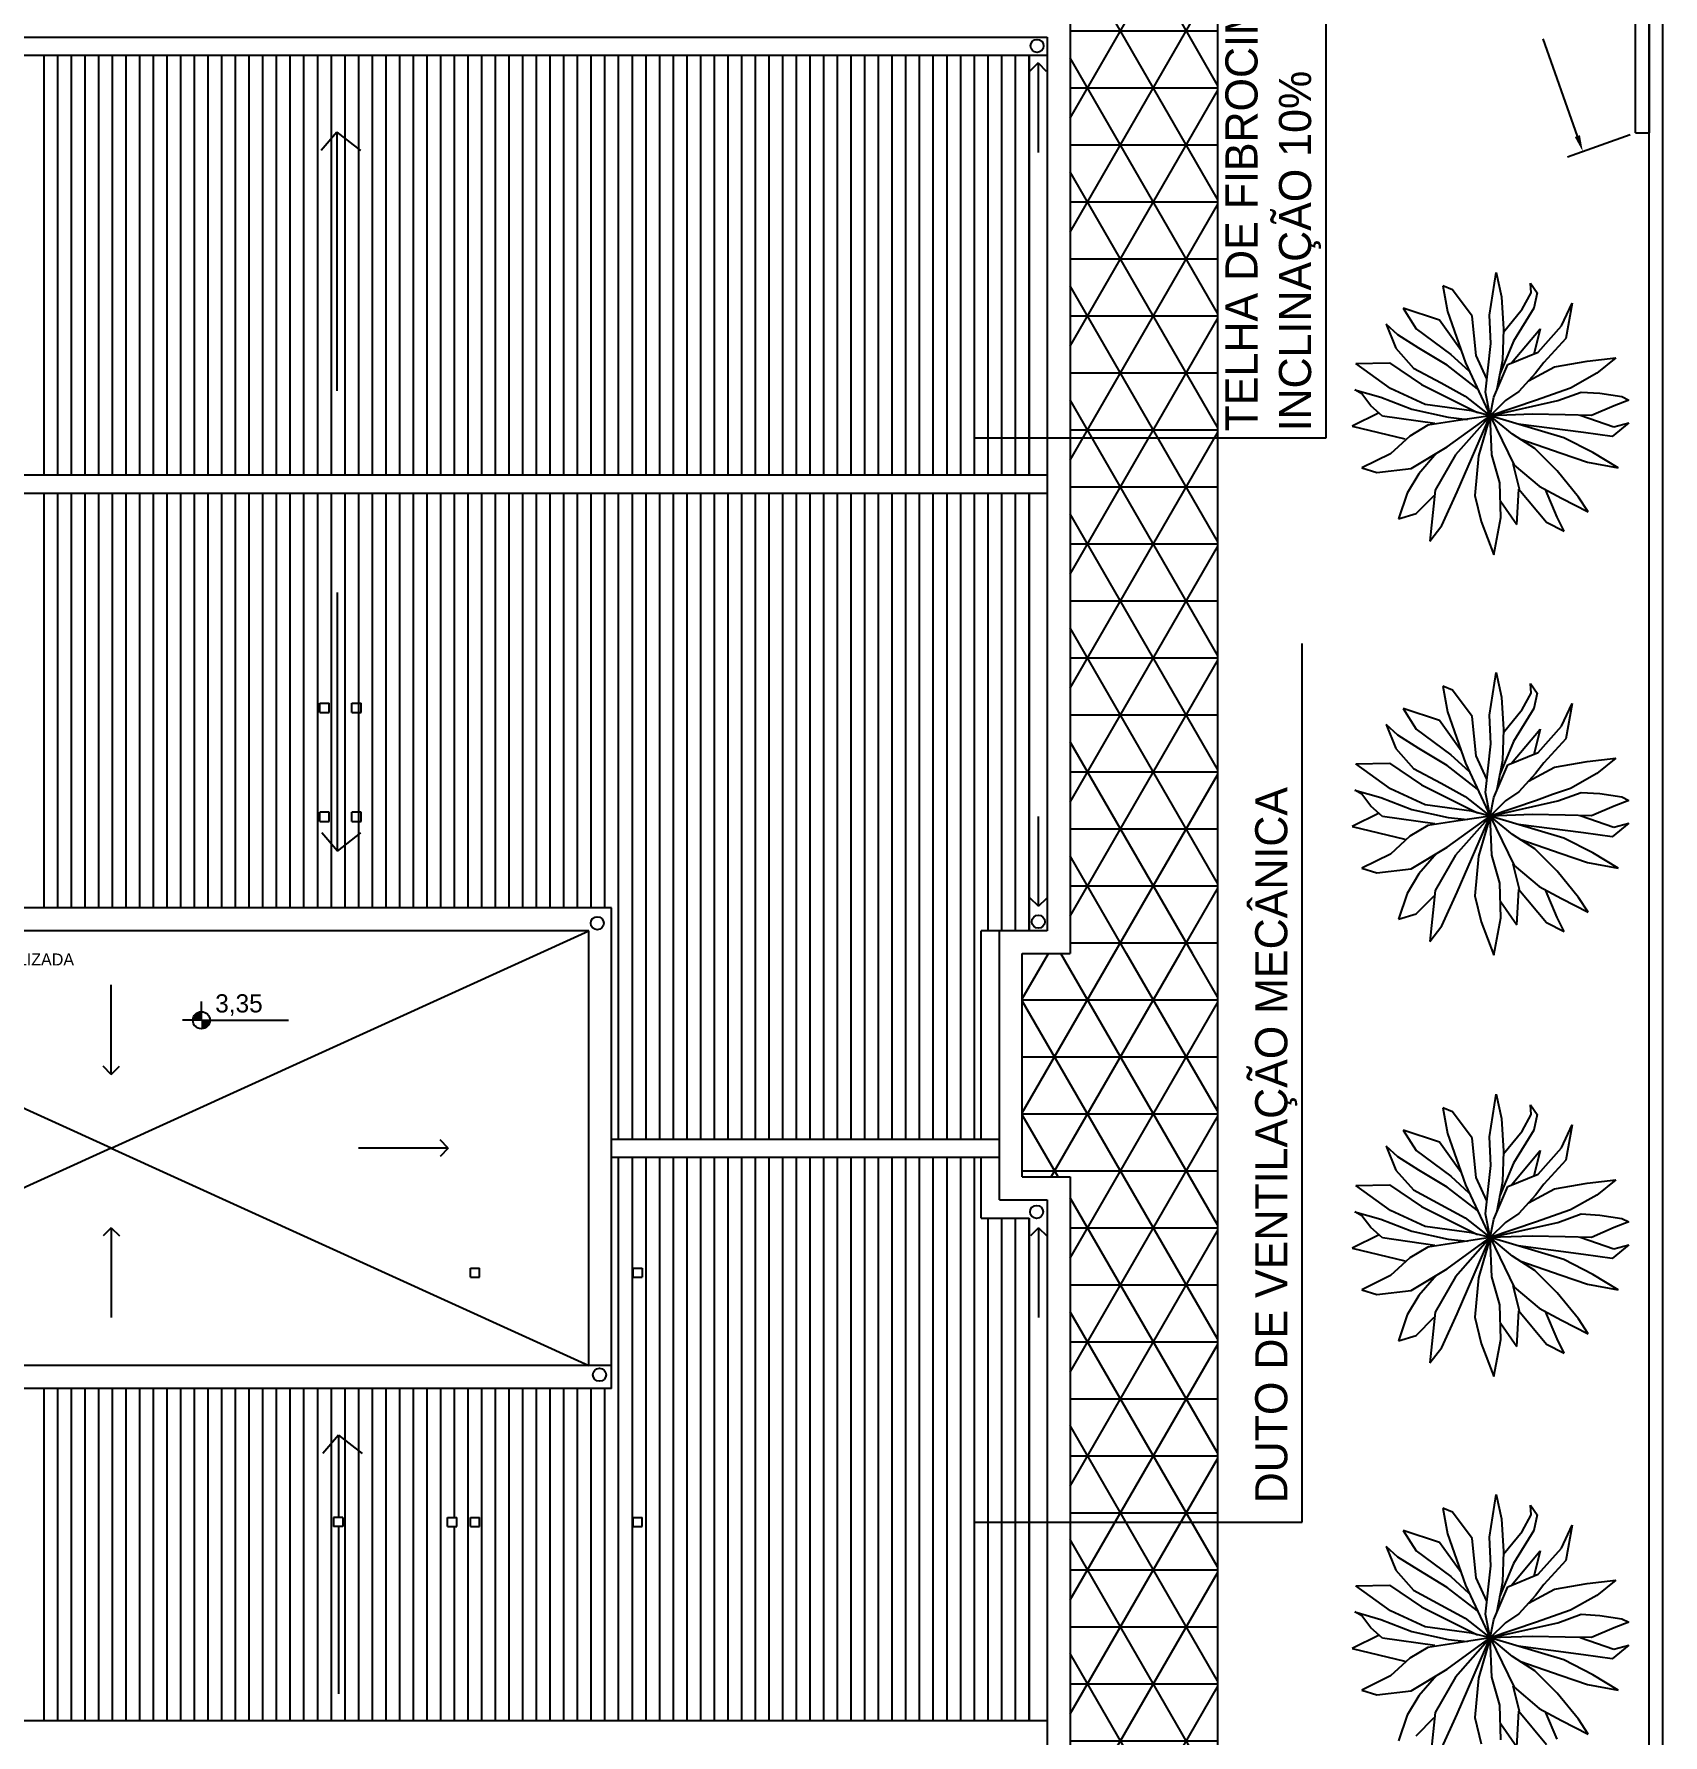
# Model space of a CAD drawing. Header units: millimetres. Extents: x 935 to 1399, y 512 to 900.
# Drawn here: x 987.59 to 1005.45, y 844 to 862.66 of the extents above; entities that cross this region are included whole.
import ezdxf

# ---------------------------------------------------------------- set-up
doc = ezdxf.new("R2010")
doc.units = ezdxf.units.MM
doc.linetypes.add('ACAD_ISO02W100', pattern=[15, 12, -3])
for name, color, linetype in [('COTAS', 6, 'Continuous'), ('paredes', 5, 'Continuous'), ('projeçao', 7, 'ACAD_ISO02W100'), ('terrenos', 3, 'Continuous'), ('VEGETAÇÃO', 3, 'Continuous')]:
    doc.layers.add(name, color=color, linetype=linetype)
pattern_1 = [(0, (1566.02895, 455.1888), (0, 0.625), []), (60, (1566.02895, 455.1888), (-0.5412659, 0.3125), []), (120, (1566.02895, 455.1888), (-0.5412659, -0.3125), [])]

msp = doc.modelspace()

# ---------------------------------------------------------------- hatches: boundary and pattern name
h = msp.add_hatch()
h.set_pattern_fill('NET3', color=254, scale=5, style=0)
h.set_pattern_definition(pattern_1)
h.paths.add_polyline_path([(1000.56875, 862.87187), (998.95255, 862.87187), (998.95255, 852.57187), (1000.56875, 852.57187)])
h = msp.add_hatch()
h.set_pattern_fill('NET3', color=254, scale=5, style=0)
h.set_pattern_definition(pattern_1)
h.paths.add_polyline_path([(1000.56875, 852.57187), (998.95255, 852.57187), (998.42755, 852.57187), (998.42755, 850.12187), (998.95255, 850.12187), (998.95255, 839.87187), (1000.56875, 839.87187)])
h = msp.add_hatch(color=7)
h.paths.add_polyline_path([(989.42735, 851.93336, 0.41421356), (989.33404, 851.84004), (989.42735, 851.84004)])
h.paths.add_polyline_path([(989.42735, 851.84004), (989.42735, 851.74672, 0.41421356), (989.52067, 851.84004)])

# ---------------------------------------------------------------- linework, layer by layer
at = {"color": 7}
for p, q in [((1000.56875, 866.5417), (1000.56875, 839.87187)), ((1001.76144, 858.22652), (1001.76144, 865.52772)), ((998.95255, 862.87187), (998.95255, 852.57187)), ((983.20255, 862.62187), (998.70255, 862.62187)), ((998.70255, 862.62187), (998.70255, 852.82187)), ((998.70255, 862.62187), (998.70255, 856.55937)), ((1004.51385, 861.53642), (1004.13743, 862.60171)), ((987.10255, 862.42187), (998.70255, 862.42187)), ((998.50255, 862.42187), (998.50255, 857.82187)), ((998.50255, 862.42187), (998.50255, 857.82187)), ((998.50255, 857.82187), (998.50255, 862.42187)), ((998.60105, 862.33956), (998.51105, 862.24956)), ((998.60105, 862.33956), (998.60105, 861.35472)), ((998.60105, 862.33956), (998.69105, 862.24956)), ((990.91428, 861.57823), (990.74252, 861.37823)), ((990.91428, 861.57823), (991.17343, 861.37823)), ((990.91428, 861.57823), (990.91428, 858.74132)), ((1005.09362, 861.55038), (1004.40411, 861.30674)), ((997.90255, 858.22652), (1001.76144, 858.22652)), ((983.20255, 857.82187), (998.70255, 857.82187)), ((983.20255, 857.62187), (998.70255, 857.62187)), ((998.50255, 852.82187), (998.50255, 857.62187)), ((998.50255, 857.62187), (998.50255, 852.82187)), ((998.50255, 857.62187), (998.50255, 856.55937)), ((990.91835, 853.69561), (990.91835, 856.53252)), ((990.91835, 853.69561), (990.91835, 856.53252)), ((1001.49828, 846.33793), (1001.49828, 855.97171)), ((998.606, 853.09023), (998.606, 854.07508)), ((990.91835, 853.69561), (990.74659, 853.89561)), ((990.91835, 853.69561), (990.74659, 853.89561)), ((990.91835, 853.69561), (991.1775, 853.89561)), ((990.91835, 853.69561), (991.1775, 853.89561)), ((998.606, 853.09023), (998.516, 853.18023)), ((998.606, 853.09023), (998.696, 853.18023)), ((993.92522, 853.07187), (982.95255, 853.07187)), ((993.92522, 847.80398), (993.92522, 853.07187)), ((993.67522, 852.82187), (983.20255, 852.82187)), ((988.43889, 850.43792), (983.20255, 852.82187)), ((988.43889, 850.43792), (993.67522, 852.82187)), ((993.67522, 848.05398), (993.67522, 852.82187)), ((998.70255, 852.82187), (997.97755, 852.82187)), ((997.97755, 850.53792), (997.97755, 852.82187)), ((998.17755, 849.87187), (998.17755, 852.82187)), ((998.42755, 852.57187), (998.95255, 852.57187)), ((998.42755, 852.57187), (998.95255, 852.57187)), ((998.42755, 850.12187), (998.42755, 852.57187)), ((988.43889, 851.24598), (988.43889, 852.23083)), ((989.42735, 851.84004), (989.42735, 852.04643)), ((989.42735, 851.84004), (989.22097, 851.84004)), ((989.42735, 851.84004), (989.73694, 851.84004)), ((988.43889, 851.24598), (988.34889, 851.33598)), ((988.43889, 851.24598), (988.52889, 851.33598)), ((988.43889, 850.43792), (985.43834, 849.07187)), ((988.43889, 850.43792), (993.67522, 848.05398)), ((992.13374, 850.43792), (991.1489, 850.43792)), ((992.13374, 850.43792), (992.04374, 850.52792)), ((992.13374, 850.43792), (992.04374, 850.34792)), ((993.92522, 850.53792), (998.17755, 850.53792)), ((993.92522, 850.33792), (998.17755, 850.33792)), ((997.97755, 849.67187), (997.97755, 850.33792)), ((998.42755, 850.12187), (998.95255, 850.12187)), ((998.95255, 850.12187), (998.95255, 839.87187)), ((998.17755, 849.87187), (998.70255, 849.87187)), ((998.70255, 849.87187), (998.70255, 840.07187)), ((997.97755, 849.67187), (998.50255, 849.67187)), ((998.50255, 849.67187), (998.50255, 844.16292)), ((998.50255, 849.67187), (998.50255, 844.16292)), ((988.43889, 849.56532), (988.34889, 849.47532)), ((988.43889, 849.56532), (988.43889, 848.58047)), ((988.43889, 849.56532), (988.52889, 849.47532)), ((998.60744, 849.56508), (998.51744, 849.47508)), ((998.60744, 849.56508), (998.60744, 848.58023)), ((998.60744, 849.56508), (998.69744, 849.47508)), ((993.92522, 848.05398), (982.95255, 848.05398)), ((993.92522, 847.80398), (982.95255, 847.80398)), ((990.92938, 847.29044), (990.75762, 847.09044)), ((990.92938, 847.29044), (991.18853, 847.09044)), ((990.92938, 847.29044), (990.92938, 846.38793)), ((990.92938, 846.28793), (990.92938, 844.45353)), ((997.90255, 846.33793), (1001.49828, 846.33793)), ((983.20255, 844.16292), (998.70255, 844.16292))]:
    msp.add_line(p, q, dxfattribs=at)
at = {"color": 1}
for p, q in [((987.70255, 857.82187), (987.70255, 862.42187)), ((987.85255, 857.82187), (987.85255, 862.42187)), ((988.00255, 857.82187), (988.00255, 862.42187)), ((988.15255, 857.82187), (988.15255, 862.42187)), ((988.30255, 857.82187), (988.30255, 862.42187)), ((988.45255, 857.82187), (988.45255, 862.42187)), ((988.60255, 857.82187), (988.60255, 862.42187)), ((988.75255, 857.82187), (988.75255, 862.42187)), ((988.90255, 857.82187), (988.90255, 862.42187)), ((989.05255, 857.82187), (989.05255, 862.42187)), ((989.20255, 857.82187), (989.20255, 862.42187)), ((989.35255, 857.82187), (989.35255, 862.42187)), ((989.50255, 857.82187), (989.50255, 862.42187)), ((989.65255, 857.82187), (989.65255, 862.42187)), ((989.80255, 857.82187), (989.80255, 862.42187)), ((989.95255, 857.82187), (989.95255, 862.42187)), ((990.10255, 857.82187), (990.10255, 862.42187)), ((990.25255, 857.82187), (990.25255, 862.42187)), ((990.40255, 857.82187), (990.40255, 862.42187)), ((990.55255, 857.82187), (990.55255, 862.42187)), ((990.70255, 857.82187), (990.70255, 862.42187)), ((990.85255, 857.82187), (990.85255, 862.42187)), ((991.00255, 857.82187), (991.00255, 862.42187)), ((991.15255, 857.82187), (991.15255, 862.42187)), ((991.30255, 857.82187), (991.30255, 862.42187)), ((991.45255, 857.82187), (991.45255, 862.42187)), ((991.45255, 857.82187), (991.45255, 862.42187)), ((991.60255, 857.82187), (991.60255, 862.42187)), ((991.75255, 857.82187), (991.75255, 862.42187)), ((991.90255, 857.82187), (991.90255, 862.42187)), ((992.05255, 857.82187), (992.05255, 862.42187)), ((992.20255, 857.82187), (992.20255, 862.42187)), ((992.35255, 857.82187), (992.35255, 862.42187)), ((992.50255, 857.82187), (992.50255, 862.42187)), ((992.65255, 857.82187), (992.65255, 862.42187)), ((992.80255, 857.82187), (992.80255, 862.42187)), ((992.95255, 857.82187), (992.95255, 862.42187)), ((993.10255, 857.82187), (993.10255, 862.42187)), ((993.25255, 857.82187), (993.25255, 862.42187)), ((993.40255, 857.82187), (993.40255, 862.42187)), ((993.55255, 857.82187), (993.55255, 862.42187)), ((993.70255, 857.82187), (993.70255, 862.42187)), ((993.85255, 857.82187), (993.85255, 862.42187)), ((994.00255, 857.82187), (994.00255, 862.42187)), ((994.15255, 857.82187), (994.15255, 862.42187)), ((994.30255, 857.82187), (994.30255, 862.42187)), ((994.45255, 857.82187), (994.45255, 862.42187)), ((994.60255, 857.82187), (994.60255, 862.42187)), ((994.75255, 857.82187), (994.75255, 862.42187)), ((994.90255, 857.82187), (994.90255, 862.42187)), ((995.05255, 857.82187), (995.05255, 862.42187)), ((995.20255, 857.82187), (995.20255, 862.42187)), ((995.35255, 857.82187), (995.35255, 862.42187)), ((995.50255, 857.82187), (995.50255, 862.42187)), ((995.50255, 857.82187), (995.50255, 862.42187)), ((995.65255, 857.82187), (995.65255, 862.42187)), ((995.80255, 857.82187), (995.80255, 862.42187)), ((995.95255, 857.82187), (995.95255, 862.42187)), ((996.10255, 857.82187), (996.10255, 862.42187)), ((996.25255, 857.82187), (996.25255, 862.42187)), ((996.40255, 857.82187), (996.40255, 862.42187)), ((996.55255, 857.82187), (996.55255, 862.42187)), ((996.70255, 857.82187), (996.70255, 862.42187)), ((996.85255, 857.82187), (996.85255, 862.42187)), ((997.00255, 857.82187), (997.00255, 862.42187)), ((997.15255, 857.82187), (997.15255, 862.42187)), ((997.30255, 857.82187), (997.30255, 862.42187)), ((997.45255, 857.82187), (997.45255, 862.42187)), ((997.60255, 857.82187), (997.60255, 862.42187)), ((997.75255, 857.82187), (997.75255, 862.42187)), ((997.90255, 857.82187), (997.90255, 862.42187)), ((998.05255, 857.82187), (998.05255, 862.42187)), ((998.20255, 857.82187), (998.20255, 862.42187)), ((998.35255, 857.82187), (998.35255, 862.42187)), ((997.75255, 858.02187), (997.75255, 858.02187)), ((987.70255, 853.07187), (987.70255, 857.62187)), ((987.85255, 853.07187), (987.85255, 857.62187)), ((988.00255, 853.07187), (988.00255, 857.62187)), ((988.15255, 853.07187), (988.15255, 857.62187)), ((988.30255, 853.07187), (988.30255, 857.62187)), ((988.45255, 853.07187), (988.45255, 857.62187)), ((988.60255, 853.07187), (988.60255, 857.62187)), ((988.75255, 853.07187), (988.75255, 857.62187)), ((988.90255, 853.07187), (988.90255, 857.62187)), ((989.05255, 853.07187), (989.05255, 857.62187)), ((989.20255, 853.07187), (989.20255, 857.62187)), ((989.35255, 853.07187), (989.35255, 857.62187)), ((989.50255, 853.07187), (989.50255, 857.62187)), ((989.65255, 853.07187), (989.65255, 857.62187)), ((989.80255, 853.07187), (989.80255, 857.62187)), ((989.95255, 853.07187), (989.95255, 857.62187)), ((990.10255, 853.07187), (990.10255, 857.62187)), ((990.10255, 853.07187), (990.10255, 857.62187)), ((990.25255, 853.07187), (990.25255, 857.62187)), ((990.40255, 853.07187), (990.40255, 857.62187)), ((990.55255, 853.07187), (990.55255, 857.62187)), ((990.70255, 853.07187), (990.70255, 857.62187)), ((990.85255, 853.07187), (990.85255, 857.62187)), ((991.00255, 853.07187), (991.00255, 857.62187)), ((991.15255, 853.07187), (991.15255, 857.62187)), ((991.30255, 853.07187), (991.30255, 857.62187)), ((991.45255, 853.07187), (991.45255, 857.62187)), ((991.45255, 853.07187), (991.45255, 857.62187)), ((991.60255, 853.07187), (991.60255, 857.62187)), ((991.75255, 853.07187), (991.75255, 857.62187)), ((991.90255, 853.07187), (991.90255, 857.62187)), ((992.05255, 853.07187), (992.05255, 857.62187)), ((992.20255, 853.07187), (992.20255, 857.62187)), ((992.35255, 853.07187), (992.35255, 857.62187)), ((992.50255, 853.07187), (992.50255, 857.62187)), ((992.65255, 853.07187), (992.65255, 857.62187)), ((992.80255, 853.07187), (992.80255, 857.62187)), ((992.95255, 853.07187), (992.95255, 857.62187)), ((993.10255, 853.07187), (993.10255, 857.62187)), ((993.25255, 853.07187), (993.25255, 857.62187)), ((993.40255, 853.07187), (993.40255, 857.62187)), ((993.55255, 853.07187), (993.55255, 857.62187)), ((993.70255, 853.07187), (993.70255, 857.62187)), ((993.85255, 853.07187), (993.85255, 857.62187)), ((994.00255, 850.53792), (994.00255, 857.62187)), ((994.15255, 850.53792), (994.15255, 857.62187)), ((994.30255, 850.53792), (994.30255, 857.62187)), ((994.45255, 850.53792), (994.45255, 857.62187)), ((994.60255, 850.53792), (994.60255, 857.62187)), ((994.75255, 850.53792), (994.75255, 857.62187)), ((994.90255, 850.53792), (994.90255, 857.62187)), ((995.05255, 850.53792), (995.05255, 857.62187)), ((995.20255, 850.53792), (995.20255, 857.62187)), ((995.35255, 850.53792), (995.35255, 857.62187)), ((995.50255, 850.53792), (995.50255, 857.62187)), ((995.50255, 850.53792), (995.50255, 857.62187)), ((995.65255, 850.53792), (995.65255, 857.62187)), ((995.80255, 850.53792), (995.80255, 857.62187)), ((995.95255, 850.53792), (995.95255, 857.62187)), ((996.10255, 850.53792), (996.10255, 857.62187)), ((996.25255, 850.53792), (996.25255, 857.62187)), ((996.40255, 850.53792), (996.40255, 857.62187)), ((996.55255, 850.53792), (996.55255, 857.62187)), ((996.70255, 850.53792), (996.70255, 857.62187)), ((996.85255, 850.53792), (996.85255, 857.62187)), ((997.00255, 850.53792), (997.00255, 857.62187)), ((997.15255, 850.53792), (997.15255, 857.62187)), ((997.30255, 850.53792), (997.30255, 857.62187)), ((997.45255, 850.53792), (997.45255, 857.62187)), ((997.60255, 850.53792), (997.60255, 857.62187)), ((997.75255, 850.53792), (997.75255, 857.62187)), ((997.90255, 850.53792), (997.90255, 857.62187)), ((998.05255, 852.82187), (998.05255, 857.62187)), ((998.20255, 852.82187), (998.20255, 857.62187)), ((998.35255, 852.82187), (998.35255, 857.62187)), ((991.15255, 854.12187), (991.15255, 855.21625)), ((991.15255, 854.12187), (991.15255, 855.21625)), ((994.00255, 844.16292), (994.00255, 850.33792)), ((994.15255, 844.16292), (994.15255, 850.33792)), ((994.30255, 844.16292), (994.30255, 850.33792)), ((994.45255, 844.16292), (994.45255, 850.33792)), ((994.60255, 844.16292), (994.60255, 850.33792)), ((994.75255, 844.16292), (994.75255, 850.33792)), ((994.90255, 844.16292), (994.90255, 850.33792)), ((995.05255, 844.16292), (995.05255, 850.33792)), ((995.20255, 844.16292), (995.20255, 850.33792)), ((995.35255, 844.16292), (995.35255, 850.33792)), ((995.50255, 844.16292), (995.50255, 850.33792)), ((995.50255, 844.16292), (995.50255, 850.33792)), ((995.65255, 844.16292), (995.65255, 850.33792)), ((995.80255, 844.16292), (995.80255, 850.33792)), ((995.95255, 844.16292), (995.95255, 850.33792)), ((996.10255, 844.16292), (996.10255, 850.33792)), ((996.25255, 844.16292), (996.25255, 850.33792)), ((996.40255, 844.16292), (996.40255, 850.33792)), ((996.55255, 844.16292), (996.55255, 850.33792)), ((996.70255, 844.16292), (996.70255, 850.33792)), ((996.85255, 844.16292), (996.85255, 850.33792)), ((997.00255, 844.16292), (997.00255, 850.33792)), ((997.15255, 844.16292), (997.15255, 850.33792)), ((997.30255, 844.16292), (997.30255, 850.33792)), ((997.45255, 844.16292), (997.45255, 850.33792)), ((997.60255, 844.16292), (997.60255, 850.33792)), ((997.75255, 844.16292), (997.75255, 850.33792)), ((997.90255, 844.16292), (997.90255, 850.33792)), ((998.05255, 844.16292), (998.05255, 849.67187)), ((998.05255, 844.16292), (998.05255, 849.67187)), ((998.20255, 844.16292), (998.20255, 849.67187)), ((998.35255, 844.16292), (998.35255, 849.67187)), ((998.50255, 844.16292), (998.50255, 849.67187)), ((987.70255, 844.16292), (987.70255, 847.80398)), ((987.85255, 844.16292), (987.85255, 847.80398)), ((988.00255, 844.16292), (988.00255, 847.80398)), ((988.15255, 844.16292), (988.15255, 847.80398)), ((988.30255, 844.16292), (988.30255, 847.80398)), ((988.45255, 844.16292), (988.45255, 847.80398)), ((988.60255, 844.16292), (988.60255, 847.80398)), ((988.75255, 844.16292), (988.75255, 847.80398)), ((988.90255, 844.16292), (988.90255, 847.80398)), ((989.05255, 844.16292), (989.05255, 847.80398)), ((989.20255, 844.16292), (989.20255, 847.80398)), ((989.35255, 844.16292), (989.35255, 847.80398)), ((989.50255, 844.16292), (989.50255, 847.80398)), ((989.65255, 844.16292), (989.65255, 847.80398)), ((989.80255, 844.16292), (989.80255, 847.80398)), ((989.95255, 844.16292), (989.95255, 847.80398)), ((990.10255, 844.16292), (990.10255, 847.80398)), ((990.25255, 844.16292), (990.25255, 847.80398)), ((990.40255, 844.16292), (990.40255, 847.80398)), ((990.55255, 844.16292), (990.55255, 847.80398)), ((990.70255, 844.16292), (990.70255, 847.80398)), ((990.85255, 844.16292), (990.85255, 847.80398)), ((991.00255, 844.16292), (991.00255, 847.80398)), ((991.15255, 844.16292), (991.15255, 847.80398)), ((991.30255, 844.16292), (991.30255, 847.80398)), ((991.45255, 844.16292), (991.45255, 847.80398)), ((991.45255, 844.16292), (991.45255, 847.80398)), ((991.60255, 844.16292), (991.60255, 847.80398)), ((991.75255, 844.16292), (991.75255, 847.80398)), ((991.90255, 844.16292), (991.90255, 847.80398)), ((992.05255, 844.16292), (992.05255, 847.80398)), ((992.20255, 846.38793), (992.20255, 847.80398)), ((992.35255, 844.16292), (992.35255, 847.80398)), ((992.50255, 844.16292), (992.50255, 847.80398)), ((992.65255, 844.16292), (992.65255, 847.80398)), ((992.80255, 844.16292), (992.80255, 847.80398)), ((992.95255, 844.16292), (992.95255, 847.80398)), ((993.10255, 844.16292), (993.10255, 847.80398)), ((993.25255, 844.16292), (993.25255, 847.80398)), ((993.40255, 844.16292), (993.40255, 847.80398)), ((993.55255, 844.16292), (993.55255, 847.80398)), ((993.70255, 844.16292), (993.70255, 847.80398)), ((993.85255, 844.16292), (993.85255, 847.80398)), ((992.20255, 844.16292), (992.20255, 846.28793))]:
    msp.add_line(p, q, dxfattribs=at)
at = {"color": 5}
msp.add_line((1005.15255, 861.5712), (1005.30255, 861.5712), dxfattribs=at)
for p, q in [((1003.03794, 859.89337), (1003.0905, 859.61182)), ((1003.14305, 859.84955), (1003.03794, 859.89337)), ((1003.55195, 859.57419), (1003.62338, 860.04212)), ((1003.62338, 860.04212), (1003.68052, 859.77457)), ((1004.00764, 859.81838), (1004.00174, 859.92468)), ((1004.00174, 859.92468), (1004.07186, 859.81838)), ((1003.35917, 859.56169), (1003.14305, 859.84955)), ((1003.68052, 859.77457), (1003.70385, 859.41776)), ((1003.9083, 859.63681), (1004.00764, 859.81838)), ((1004.07186, 859.81838), (1004.03687, 859.64931)), ((1004.34053, 859.45525), (1004.45743, 859.70562)), ((1004.45743, 859.70562), (1004.38732, 859.31763)), ((1003.00282, 859.51788), (1002.60571, 859.64931)), ((1002.60571, 859.64931), (1002.74581, 859.42407)), ((1003.24071, 859.18561), (1003.00282, 859.51788)), ((1003.0905, 859.61182), (1003.28905, 859.04845)), ((1003.40595, 859.12989), (1003.35917, 859.56169)), ((1003.56362, 859.26132), (1003.55195, 859.57419)), ((1003.70278, 859.38688), (1003.9083, 859.63681)), ((1004.03687, 859.64931), (1003.81485, 859.28632)), ((1002.54726, 859.35513), (1002.41869, 859.47407)), ((1002.41869, 859.47407), (1002.52393, 859.2112)), ((1002.77504, 859.2112), (1002.54726, 859.35513)), ((1002.74581, 859.42407), (1003.12549, 859.14239)), ((1003.70385, 859.41776), (1003.69218, 859.07976)), ((1003.79153, 859.04845), (1004.10685, 859.42407)), ((1004.10685, 859.42407), (1004.03687, 859.14239)), ((1004.08352, 859.16738), (1004.34053, 859.45525)), ((1004.38732, 859.31763), (1004.14774, 859.05476)), ((1002.52393, 859.2112), (1002.71659, 858.99214)), ((1003.0846, 859.02345), (1002.77504, 859.2112)), ((1003.12549, 859.14239), (1003.32417, 858.96082)), ((1003.52106, 858.87311), (1003.40595, 859.12989)), ((1003.50529, 858.72927), (1003.56362, 859.26132)), ((1003.81485, 859.28632), (1003.66065, 858.91933)), ((1003.75063, 859.02977), (1004.08352, 859.16738)), ((1002.0858, 859.04227), (1002.45381, 859.04845)), ((1002.46548, 858.7669), (1002.0858, 859.04227)), ((1002.45381, 859.04845), (1002.80426, 858.81071)), ((1002.71659, 858.99214), (1003.02038, 858.82939)), ((1003.42005, 858.76572), (1003.0846, 859.02345)), ((1003.28905, 859.04845), (1003.55725, 858.46962)), ((1003.59874, 858.67296), (1003.75063, 859.02977)), ((1003.69218, 859.07976), (1003.62852, 858.74292)), ((1003.97867, 858.85216), (1004.26465, 859.00464)), ((1004.14774, 859.05476), (1004.0543, 858.93583)), ((1004.26465, 859.00464), (1004.62099, 859.06726)), ((1004.62099, 859.06726), (1004.93645, 859.10476)), ((1004.93645, 859.10476), (1004.7261, 858.93583)), ((1002.84515, 858.59165), (1002.46548, 858.7669)), ((1002.80426, 858.81071), (1003.42005, 858.50535)), ((1003.02038, 858.82939), (1003.28328, 858.68546)), ((1004.0543, 858.93583), (1003.87331, 858.73558)), ((1004.43987, 858.77308), (1004.24132, 858.70427)), ((1004.7261, 858.93583), (1004.43987, 858.77308)), ((1002.07414, 858.75426), (1002.36037, 858.67296)), ((1002.15002, 858.71045), (1002.07414, 858.75426)), ((1002.24936, 858.57902), (1002.15002, 858.71045)), ((1002.3778, 858.4664), (1002.24936, 858.57902)), ((1002.36037, 858.67296), (1002.69916, 858.54152)), ((1003.3534, 858.52271), (1002.84515, 858.59165)), ((1003.28328, 858.68546), (1003.55725, 858.46962)), ((1003.55725, 858.46962), (1003.50529, 858.72927)), ((1003.55725, 858.46962), (1003.59874, 858.67296)), ((1004.06596, 858.64164), (1003.55725, 858.46962)), ((1003.72718, 858.63546), (1003.55725, 858.46962)), ((1003.55725, 858.46962), (1004.29964, 858.63546)), ((1003.87331, 858.73558), (1003.72718, 858.63546)), ((1004.24132, 858.70427), (1004.06596, 858.64164)), ((1004.29964, 858.63546), (1004.55665, 858.72927)), ((1004.55665, 858.72927), (1004.7611, 858.71677)), ((1004.91889, 858.57902), (1004.66765, 858.47271)), ((1004.7611, 858.71677), (1005.00067, 858.67928)), ((1005.07655, 858.64164), (1004.91889, 858.57902)), ((1005.00067, 858.67928), (1005.07655, 858.64164)), ((1002.33916, 858.50028), (1002.04491, 858.35378)), ((1002.95026, 858.38509), (1002.3778, 858.4664)), ((1002.69916, 858.54152), (1003.09639, 858.4539)), ((1003.20727, 858.41641), (1002.87438, 858.36628)), ((1003.0846, 858.1284), (1003.55725, 858.46962)), ((1003.09639, 858.4539), (1003.30809, 858.43005)), ((1003.55725, 858.46962), (1003.17817, 858.04078)), ((1003.19561, 857.63398), (1003.55725, 858.46962)), ((1003.55725, 858.46962), (1003.20727, 858.41641)), ((1003.55725, 858.46962), (1003.3534, 858.52271)), ((1003.55725, 858.46962), (1003.42928, 858.02828)), ((1004.01931, 858.48521), (1003.55725, 858.46962)), ((1003.55725, 858.46962), (1003.82062, 857.92816)), ((1003.57528, 858.04078), (1003.55725, 858.46962)), ((1003.80319, 858.26615), (1003.55725, 858.46962)), ((1004.36399, 858.22866), (1003.55725, 858.46962)), ((1004.38142, 858.4789), (1004.01931, 858.48521)), ((1004.66765, 858.47271), (1004.38142, 858.4789)), ((1004.54517, 858.47536), (1004.91299, 858.34746)), ((1005.07655, 858.39127), (1004.89556, 858.24116)), ((1004.91299, 858.34746), (1005.07655, 858.39127)), ((1002.04491, 858.35378), (1002.62314, 858.21603)), ((1002.6757, 858.24734), (1002.46548, 858.05341)), ((1002.87438, 858.36628), (1002.6757, 858.24734)), ((1004.04853, 858.10972), (1003.80319, 858.26615)), ((1004.5801, 858.28497), (1003.86402, 858.378)), ((1003.88151, 858.21622), (1004.33476, 858.05959)), ((1004.68521, 858.06591), (1004.36399, 858.22866)), ((1004.89556, 858.24116), (1004.5801, 858.28497)), ((1002.46548, 858.05341), (1002.15002, 857.89685)), ((1002.69326, 857.89067), (1003.0846, 858.1284)), ((1002.97034, 858.05899), (1002.77504, 857.83436)), ((1003.17817, 858.04078), (1002.95616, 857.65279)), ((1003.42928, 858.02828), (1003.38839, 857.59648)), ((1003.66296, 857.7341), (1003.57528, 858.04078)), ((1004.29387, 857.86553), (1004.04853, 858.10972)), ((1004.33476, 858.05959), (1004.62676, 857.95947)), ((1004.95978, 857.89685), (1004.68521, 858.06591)), ((1002.15002, 857.89685), (1002.31358, 857.84685)), ((1002.31358, 857.84685), (1002.69326, 857.89067)), ((1002.77504, 857.83436), (1002.6466, 857.62148)), ((1003.87907, 857.66529), (1003.80896, 857.94066)), ((1003.82062, 857.92816), (1004.09519, 857.6966)), ((1004.52755, 857.57767), (1004.29387, 857.86553)), ((1004.62676, 857.95947), (1004.95978, 857.89685)), ((1002.95616, 857.65279), (1002.89771, 857.09574)), ((1003.67462, 857.35243), (1003.66296, 857.7341)), ((1003.84985, 857.2773), (1003.87331, 857.66529)), ((1003.87331, 857.66529), (1004.17697, 857.3023)), ((1004.09519, 857.6966), (1004.34053, 857.56517)), ((1004.29387, 857.35861), (1004.1653, 857.65911)), ((1002.6466, 857.62148), (1002.55303, 857.33979)), ((1002.74581, 857.39624), (1002.9445, 857.59648)), ((1003.02628, 857.2648), (1003.19561, 857.63398)), ((1003.38839, 857.59648), (1003.45851, 857.30862)), ((1003.67462, 857.52767), (1003.84985, 857.2773)), ((1004.34053, 857.56517), (1004.63266, 857.41492)), ((1004.63266, 857.41492), (1004.52755, 857.57767)), ((1002.55303, 857.33979), (1002.74581, 857.39624)), ((1002.89771, 857.09574), (1003.02628, 857.2648)), ((1003.45851, 857.30862), (1003.59874, 856.94562)), ((1003.59874, 856.94562), (1003.67462, 857.35243)), ((1004.17697, 857.3023), (1004.36976, 857.20218)), ((1004.36976, 857.20218), (1004.29387, 857.35861)), ((1003.55195, 855.18446), (1003.62338, 855.65239)), ((1003.62338, 855.65239), (1003.68052, 855.38484)), ((1003.03794, 855.50364), (1003.0905, 855.22209)), ((1003.14305, 855.45982), (1003.03794, 855.50364)), ((1003.35917, 855.17196), (1003.14305, 855.45982)), ((1003.9083, 855.24708), (1004.00764, 855.42865)), ((1004.00764, 855.42865), (1004.00174, 855.53495)), ((1004.00174, 855.53495), (1004.07186, 855.42865)), ((1004.07186, 855.42865), (1004.03687, 855.25958)), ((1003.00282, 855.12815), (1002.60571, 855.25958)), ((1002.60571, 855.25958), (1002.74581, 855.03434)), ((1003.0905, 855.22209), (1003.28905, 854.65872)), ((1003.68052, 855.38484), (1003.70385, 855.02803)), ((1003.70278, 854.99715), (1003.9083, 855.24708)), ((1004.03687, 855.25958), (1003.81485, 854.89659)), ((1004.34053, 855.06552), (1004.45743, 855.31589)), ((1004.45743, 855.31589), (1004.38732, 854.9279)), ((1002.54726, 854.9654), (1002.41869, 855.08434)), ((1002.41869, 855.08434), (1002.52393, 854.82147)), ((1002.74581, 855.03434), (1003.12549, 854.75266)), ((1003.24071, 854.79588), (1003.00282, 855.12815)), ((1003.40595, 854.74016), (1003.35917, 855.17196)), ((1003.56362, 854.87159), (1003.55195, 855.18446)), ((1003.70385, 855.02803), (1003.69218, 854.69003)), ((1003.79153, 854.65872), (1004.10685, 855.03434)), ((1004.10685, 855.03434), (1004.03687, 854.75266)), ((1004.08352, 854.77765), (1004.34053, 855.06552)), ((1002.77504, 854.82147), (1002.54726, 854.9654)), ((1003.50529, 854.33954), (1003.56362, 854.87159)), ((1003.81485, 854.89659), (1003.66065, 854.5296)), ((1004.38732, 854.9279), (1004.14774, 854.66503)), ((1002.0858, 854.65254), (1002.45381, 854.65872)), ((1002.46548, 854.37717), (1002.0858, 854.65254)), ((1002.45381, 854.65872), (1002.80426, 854.42098)), ((1002.52393, 854.82147), (1002.71659, 854.60241)), ((1003.0846, 854.63372), (1002.77504, 854.82147)), ((1003.12549, 854.75266), (1003.32417, 854.57109)), ((1003.28905, 854.65872), (1003.55725, 854.0799)), ((1003.52106, 854.48338), (1003.40595, 854.74016)), ((1003.69218, 854.69003), (1003.62852, 854.35319)), ((1003.75063, 854.64004), (1004.08352, 854.77765)), ((1004.14774, 854.66503), (1004.0543, 854.5461)), ((1004.26465, 854.61491), (1004.62099, 854.67753)), ((1004.62099, 854.67753), (1004.93645, 854.71503)), ((1004.93645, 854.71503), (1004.7261, 854.5461)), ((1002.71659, 854.60241), (1003.02038, 854.43966)), ((1003.42005, 854.37599), (1003.0846, 854.63372)), ((1003.59874, 854.28323), (1003.75063, 854.64004)), ((1004.0543, 854.5461), (1003.87331, 854.34586)), ((1003.97867, 854.46243), (1004.26465, 854.61491)), ((1004.7261, 854.5461), (1004.43987, 854.38335)), ((1002.07414, 854.36453), (1002.36037, 854.28323)), ((1002.15002, 854.32072), (1002.07414, 854.36453)), ((1002.24936, 854.18929), (1002.15002, 854.32072)), ((1002.36037, 854.28323), (1002.69916, 854.15179)), ((1002.84515, 854.20192), (1002.46548, 854.37717)), ((1002.80426, 854.42098), (1003.42005, 854.11562)), ((1003.02038, 854.43966), (1003.28328, 854.29573)), ((1003.28328, 854.29573), (1003.55725, 854.0799)), ((1003.55725, 854.0799), (1003.50529, 854.33954)), ((1003.55725, 854.0799), (1003.59874, 854.28323)), ((1003.87331, 854.34586), (1003.72718, 854.24573)), ((1004.24132, 854.31454), (1004.06596, 854.25191)), ((1004.43987, 854.38335), (1004.24132, 854.31454)), ((1004.29964, 854.24573), (1004.55665, 854.33954)), ((1004.55665, 854.33954), (1004.7611, 854.32704)), ((1004.7611, 854.32704), (1005.00067, 854.28955)), ((1005.00067, 854.28955), (1005.07655, 854.25191)), ((1002.33916, 854.11055), (1002.04491, 853.96405)), ((1002.3778, 854.07667), (1002.24936, 854.18929)), ((1002.69916, 854.15179), (1003.09639, 854.06417)), ((1003.3534, 854.13298), (1002.84515, 854.20192)), ((1003.55725, 854.0799), (1003.3534, 854.13298)), ((1004.06596, 854.25191), (1003.55725, 854.0799)), ((1003.72718, 854.24573), (1003.55725, 854.0799)), ((1003.55725, 854.0799), (1004.29964, 854.24573)), ((1004.01931, 854.09548), (1003.55725, 854.0799)), ((1004.38142, 854.08917), (1004.01931, 854.09548)), ((1004.91889, 854.18929), (1004.66765, 854.08299)), ((1005.07655, 854.25191), (1004.91889, 854.18929)), ((1002.04491, 853.96405), (1002.62314, 853.8263)), ((1002.95026, 853.99536), (1002.3778, 854.07667)), ((1002.87438, 853.97655), (1002.6757, 853.85761)), ((1003.20727, 854.02668), (1002.87438, 853.97655)), ((1003.0846, 853.73867), (1003.55725, 854.0799)), ((1003.09639, 854.06417), (1003.30809, 854.04032)), ((1003.55725, 854.0799), (1003.17817, 853.65105)), ((1003.19561, 853.24425), (1003.55725, 854.0799)), ((1003.55725, 854.0799), (1003.20727, 854.02668)), ((1003.55725, 854.0799), (1003.42928, 853.63855)), ((1003.55725, 854.0799), (1003.82062, 853.53843)), ((1003.57528, 853.65105), (1003.55725, 854.0799)), ((1003.80319, 853.87642), (1003.55725, 854.0799)), ((1004.36399, 853.83893), (1003.55725, 854.0799)), ((1004.5801, 853.89524), (1003.86402, 853.98827)), ((1004.66765, 854.08299), (1004.38142, 854.08917)), ((1004.54517, 854.08563), (1004.91299, 853.95773)), ((1005.07655, 854.00154), (1004.89556, 853.85143)), ((1004.91299, 853.95773), (1005.07655, 854.00154)), ((1002.6757, 853.85761), (1002.46548, 853.66368)), ((1002.69326, 853.50094), (1003.0846, 853.73867)), ((1004.04853, 853.71999), (1003.80319, 853.87642)), ((1003.88151, 853.82649), (1004.33476, 853.66986)), ((1004.29387, 853.4758), (1004.04853, 853.71999)), ((1004.68521, 853.67618), (1004.36399, 853.83893)), ((1004.89556, 853.85143), (1004.5801, 853.89524)), ((1002.46548, 853.66368), (1002.15002, 853.50712)), ((1002.97034, 853.66926), (1002.77504, 853.44463)), ((1003.17817, 853.65105), (1002.95616, 853.26306)), ((1003.42928, 853.63855), (1003.38839, 853.20675)), ((1003.66296, 853.34437), (1003.57528, 853.65105)), ((1003.87907, 853.27556), (1003.80896, 853.55093)), ((1003.82062, 853.53843), (1004.09519, 853.30687)), ((1004.33476, 853.66986), (1004.62676, 853.56974)), ((1004.62676, 853.56974), (1004.95978, 853.50712)), ((1004.95978, 853.50712), (1004.68521, 853.67618)), ((1002.15002, 853.50712), (1002.31358, 853.45712)), ((1002.31358, 853.45712), (1002.69326, 853.50094)), ((1002.77504, 853.44463), (1002.6466, 853.23175)), ((1004.52755, 853.18794), (1004.29387, 853.4758)), ((1002.6466, 853.23175), (1002.55303, 852.95006)), ((1002.74581, 853.00651), (1002.9445, 853.20675)), ((1002.95616, 853.26306), (1002.89771, 852.70601)), ((1003.02628, 852.87507), (1003.19561, 853.24425)), ((1003.38839, 853.20675), (1003.45851, 852.91889)), ((1003.67462, 852.9627), (1003.66296, 853.34437)), ((1003.84985, 852.88757), (1003.87331, 853.27556)), ((1003.87331, 853.27556), (1004.17697, 852.91257)), ((1004.09519, 853.30687), (1004.34053, 853.17544)), ((1004.29387, 852.96888), (1004.1653, 853.26938)), ((1004.34053, 853.17544), (1004.63266, 853.02519)), ((1004.63266, 853.02519), (1004.52755, 853.18794)), ((1002.55303, 852.95006), (1002.74581, 853.00651)), ((1003.67462, 853.13794), (1003.84985, 852.88757)), ((1002.89771, 852.70601), (1003.02628, 852.87507)), ((1003.45851, 852.91889), (1003.59874, 852.5559)), ((1003.59874, 852.5559), (1003.67462, 852.9627)), ((1004.17697, 852.91257), (1004.36976, 852.81245)), ((1004.36976, 852.81245), (1004.29387, 852.96888)), ((1003.55195, 850.56148), (1003.62338, 851.02941)), ((1003.62338, 851.02941), (1003.68052, 850.76186)), ((1003.03794, 850.88066), (1003.0905, 850.59911)), ((1003.14305, 850.83685), (1003.03794, 850.88066)), ((1003.35917, 850.54898), (1003.14305, 850.83685)), ((1003.68052, 850.76186), (1003.70385, 850.40505)), ((1003.9083, 850.62411), (1004.00764, 850.80567)), ((1004.00764, 850.80567), (1004.00174, 850.91197)), ((1004.00174, 850.91197), (1004.07186, 850.80567)), ((1004.07186, 850.80567), (1004.03687, 850.63661)), ((1003.00282, 850.50517), (1002.60571, 850.63661)), ((1002.60571, 850.63661), (1002.74581, 850.41137)), ((1003.0905, 850.59911), (1003.28905, 850.03574)), ((1003.40595, 850.11718), (1003.35917, 850.54898)), ((1003.56362, 850.24862), (1003.55195, 850.56148)), ((1003.70278, 850.37418), (1003.9083, 850.62411)), ((1004.03687, 850.63661), (1003.81485, 850.27362)), ((1004.34053, 850.44254), (1004.45743, 850.69292)), ((1004.45743, 850.69292), (1004.38732, 850.30493)), ((1002.54726, 850.34242), (1002.41869, 850.46136)), ((1002.41869, 850.46136), (1002.52393, 850.19849)), ((1002.74581, 850.41137), (1003.12549, 850.12968)), ((1003.24071, 850.1729), (1003.00282, 850.50517)), ((1003.70385, 850.40505), (1003.69218, 850.06706)), ((1003.79153, 850.03574), (1004.10685, 850.41137)), ((1004.10685, 850.41137), (1004.03687, 850.12968)), ((1004.08352, 850.15468), (1004.34053, 850.44254)), ((1002.52393, 850.19849), (1002.71659, 849.97943)), ((1002.77504, 850.19849), (1002.54726, 850.34242)), ((1003.0846, 850.01075), (1002.77504, 850.19849)), ((1003.50529, 849.71656), (1003.56362, 850.24862)), ((1003.81485, 850.27362), (1003.66065, 849.90662)), ((1004.38732, 850.30493), (1004.14774, 850.04206)), ((1002.0858, 850.02956), (1002.45381, 850.03574)), ((1002.46548, 849.75419), (1002.0858, 850.02956)), ((1002.45381, 850.03574), (1002.80426, 849.79801)), ((1003.42005, 849.75302), (1003.0846, 850.01075)), ((1003.12549, 850.12968), (1003.32417, 849.94812)), ((1003.28905, 850.03574), (1003.55725, 849.45692)), ((1003.52106, 849.86041), (1003.40595, 850.11718)), ((1003.59874, 849.66025), (1003.75063, 850.01706)), ((1003.69218, 850.06706), (1003.62852, 849.73021)), ((1003.75063, 850.01706), (1004.08352, 850.15468)), ((1003.97867, 849.83945), (1004.26465, 849.99193)), ((1004.14774, 850.04206), (1004.0543, 849.92312)), ((1004.26465, 849.99193), (1004.62099, 850.05456)), ((1004.62099, 850.05456), (1004.93645, 850.09205)), ((1004.93645, 850.09205), (1004.7261, 849.92312)), ((1002.71659, 849.97943), (1003.02038, 849.81668)), ((1003.02038, 849.81668), (1003.28328, 849.67275)), ((1004.0543, 849.92312), (1003.87331, 849.72288)), ((1004.7261, 849.92312), (1004.43987, 849.76037)), ((1002.07414, 849.74156), (1002.36037, 849.66025)), ((1002.15002, 849.69775), (1002.07414, 849.74156)), ((1002.24936, 849.56631), (1002.15002, 849.69775)), ((1002.36037, 849.66025), (1002.69916, 849.52882)), ((1002.84515, 849.57895), (1002.46548, 849.75419)), ((1002.80426, 849.79801), (1003.42005, 849.49264)), ((1003.28328, 849.67275), (1003.55725, 849.45692)), ((1003.55725, 849.45692), (1003.50529, 849.71656)), ((1003.55725, 849.45692), (1003.59874, 849.66025)), ((1004.06596, 849.62894), (1003.55725, 849.45692)), ((1003.72718, 849.62276), (1003.55725, 849.45692)), ((1003.55725, 849.45692), (1004.29964, 849.62276)), ((1003.87331, 849.72288), (1003.72718, 849.62276)), ((1004.24132, 849.69157), (1004.06596, 849.62894)), ((1004.43987, 849.76037), (1004.24132, 849.69157)), ((1004.29964, 849.62276), (1004.55665, 849.71656)), ((1004.55665, 849.71656), (1004.7611, 849.70406)), ((1004.7611, 849.70406), (1005.00067, 849.66657)), ((1005.07655, 849.62894), (1004.91889, 849.56631)), ((1005.00067, 849.66657), (1005.07655, 849.62894)), ((1002.33916, 849.48757), (1002.04491, 849.34107)), ((1002.3778, 849.45369), (1002.24936, 849.56631)), ((1002.95026, 849.37239), (1002.3778, 849.45369)), ((1002.69916, 849.52882), (1003.09639, 849.44119)), ((1003.3534, 849.51), (1002.84515, 849.57895)), ((1003.0846, 849.1157), (1003.55725, 849.45692)), ((1003.09639, 849.44119), (1003.30809, 849.41735)), ((1003.55725, 849.45692), (1003.17817, 849.02807)), ((1003.19561, 848.62127), (1003.55725, 849.45692)), ((1003.55725, 849.45692), (1003.20727, 849.4037)), ((1003.55725, 849.45692), (1003.3534, 849.51)), ((1003.55725, 849.45692), (1003.42928, 849.01558)), ((1004.01931, 849.47251), (1003.55725, 849.45692)), ((1003.55725, 849.45692), (1003.82062, 848.91545)), ((1003.57528, 849.02807), (1003.55725, 849.45692)), ((1003.80319, 849.25345), (1003.55725, 849.45692)), ((1004.36399, 849.21596), (1003.55725, 849.45692)), ((1004.38142, 849.46619), (1004.01931, 849.47251)), ((1004.66765, 849.46001), (1004.38142, 849.46619)), ((1004.54517, 849.46265), (1004.91299, 849.33476)), ((1004.91889, 849.56631), (1004.66765, 849.46001)), ((1002.04491, 849.34107), (1002.62314, 849.20332)), ((1002.87438, 849.35357), (1002.6757, 849.23463)), ((1003.20727, 849.4037), (1002.87438, 849.35357)), ((1004.04853, 849.09702), (1003.80319, 849.25345)), ((1004.5801, 849.27227), (1003.86402, 849.36529)), ((1004.89556, 849.22845), (1004.5801, 849.27227)), ((1005.07655, 849.37857), (1004.89556, 849.22845)), ((1004.91299, 849.33476), (1005.07655, 849.37857)), ((1002.6757, 849.23463), (1002.46548, 849.04071)), ((1002.69326, 848.87796), (1003.0846, 849.1157)), ((1003.88151, 849.20351), (1004.33476, 849.04689)), ((1004.29387, 848.85283), (1004.04853, 849.09702)), ((1004.68521, 849.05321), (1004.36399, 849.21596)), ((1002.46548, 849.04071), (1002.15002, 848.88414)), ((1002.15002, 848.88414), (1002.31358, 848.83415)), ((1002.31358, 848.83415), (1002.69326, 848.87796)), ((1002.97034, 849.04628), (1002.77504, 848.82165)), ((1003.17817, 849.02807), (1002.95616, 848.64009)), ((1003.42928, 849.01558), (1003.38839, 848.58378)), ((1003.66296, 848.72139), (1003.57528, 849.02807)), ((1003.87907, 848.65258), (1003.80896, 848.92795)), ((1003.82062, 848.91545), (1004.09519, 848.6839)), ((1004.33476, 849.04689), (1004.62676, 848.94677)), ((1004.62676, 848.94677), (1004.95978, 848.88414)), ((1004.95978, 848.88414), (1004.68521, 849.05321)), ((1002.77504, 848.82165), (1002.6466, 848.60877)), ((1003.67462, 848.33972), (1003.66296, 848.72139)), ((1004.09519, 848.6839), (1004.34053, 848.55246)), ((1004.52755, 848.56496), (1004.29387, 848.85283)), ((1002.6466, 848.60877), (1002.55303, 848.32709)), ((1002.74581, 848.38353), (1002.9445, 848.58378)), ((1002.95616, 848.64009), (1002.89771, 848.08303)), ((1003.02628, 848.2521), (1003.19561, 848.62127)), ((1003.38839, 848.58378), (1003.45851, 848.29591)), ((1003.67462, 848.51497), (1003.84985, 848.2646)), ((1003.84985, 848.2646), (1003.87331, 848.65258)), ((1003.87331, 848.65258), (1004.17697, 848.28959)), ((1004.29387, 848.3459), (1004.1653, 848.6464)), ((1004.34053, 848.55246), (1004.63266, 848.40221)), ((1004.63266, 848.40221), (1004.52755, 848.56496)), ((1002.55303, 848.32709), (1002.74581, 848.38353)), ((1003.59874, 847.93292), (1003.67462, 848.33972)), ((1004.36976, 848.18947), (1004.29387, 848.3459)), ((1002.89771, 848.08303), (1003.02628, 848.2521)), ((1003.45851, 848.29591), (1003.59874, 847.93292)), ((1004.17697, 848.28959), (1004.36976, 848.18947)), ((1003.55195, 846.17175), (1003.62338, 846.63968)), ((1003.62338, 846.63968), (1003.68052, 846.37213)), ((1003.03794, 846.49093), (1003.0905, 846.20938)), ((1003.14305, 846.44712), (1003.03794, 846.49093)), ((1003.35917, 846.15925), (1003.14305, 846.44712)), ((1004.00764, 846.41594), (1004.00174, 846.52225)), ((1004.00174, 846.52225), (1004.07186, 846.41594)), ((1003.68052, 846.37213), (1003.70385, 846.01532)), ((1003.9083, 846.23438), (1004.00764, 846.41594)), ((1004.07186, 846.41594), (1004.03687, 846.24688)), ((1004.34053, 846.05282), (1004.45743, 846.30319)), ((1004.45743, 846.30319), (1004.38732, 845.9152)), ((1002.54726, 845.95269), (1002.41869, 846.07163)), ((1002.41869, 846.07163), (1002.52393, 845.80876)), ((1003.00282, 846.11544), (1002.60571, 846.24688)), ((1002.60571, 846.24688), (1002.74581, 846.02164)), ((1003.24071, 845.78317), (1003.00282, 846.11544)), ((1003.0905, 846.20938), (1003.28905, 845.64601)), ((1003.40595, 845.72746), (1003.35917, 846.15925)), ((1003.56362, 845.85889), (1003.55195, 846.17175)), ((1003.70278, 845.98445), (1003.9083, 846.23438)), ((1004.03687, 846.24688), (1003.81485, 845.88389)), ((1002.77504, 845.80876), (1002.54726, 845.95269)), ((1002.74581, 846.02164), (1003.12549, 845.73995)), ((1003.70385, 846.01532), (1003.69218, 845.67733)), ((1003.79153, 845.64601), (1004.10685, 846.02164)), ((1004.10685, 846.02164), (1004.03687, 845.73995)), ((1004.08352, 845.76495), (1004.34053, 846.05282)), ((1004.38732, 845.9152), (1004.14774, 845.65233)), ((1002.52393, 845.80876), (1002.71659, 845.5897)), ((1003.0846, 845.62102), (1002.77504, 845.80876)), ((1003.12549, 845.73995), (1003.32417, 845.55839)), ((1003.52106, 845.47068), (1003.40595, 845.72746)), ((1003.50529, 845.32683), (1003.56362, 845.85889)), ((1003.81485, 845.88389), (1003.66065, 845.51689)), ((1003.75063, 845.62733), (1004.08352, 845.76495)), ((1004.62099, 845.66483), (1004.93645, 845.70232)), ((1004.93645, 845.70232), (1004.7261, 845.53339)), ((1002.0858, 845.63983), (1002.45381, 845.64601)), ((1002.46548, 845.36446), (1002.0858, 845.63983)), ((1002.45381, 845.64601), (1002.80426, 845.40828)), ((1002.71659, 845.5897), (1003.02038, 845.42695)), ((1003.42005, 845.36329), (1003.0846, 845.62102)), ((1003.28905, 845.64601), (1003.55725, 845.06719)), ((1003.59874, 845.27052), (1003.75063, 845.62733)), ((1003.69218, 845.67733), (1003.62852, 845.34048)), ((1004.0543, 845.53339), (1003.87331, 845.33315)), ((1003.97867, 845.44972), (1004.26465, 845.6022)), ((1004.14774, 845.65233), (1004.0543, 845.53339)), ((1004.26465, 845.6022), (1004.62099, 845.66483)), ((1004.7261, 845.53339), (1004.43987, 845.37064)), ((1002.07414, 845.35183), (1002.36037, 845.27052)), ((1002.15002, 845.30802), (1002.07414, 845.35183)), ((1002.84515, 845.18922), (1002.46548, 845.36446)), ((1002.80426, 845.40828), (1003.42005, 845.10292)), ((1003.02038, 845.42695), (1003.28328, 845.28302)), ((1003.55725, 845.06719), (1003.50529, 845.32683)), ((1003.87331, 845.33315), (1003.72718, 845.23303)), ((1004.43987, 845.37064), (1004.24132, 845.30184)), ((1004.29964, 845.23303), (1004.55665, 845.32683)), ((1004.55665, 845.32683), (1004.7611, 845.31433)), ((1002.24936, 845.17658), (1002.15002, 845.30802)), ((1002.3778, 845.06396), (1002.24936, 845.17658)), ((1002.36037, 845.27052), (1002.69916, 845.13909)), ((1002.69916, 845.13909), (1003.09639, 845.05146)), ((1003.3534, 845.12027), (1002.84515, 845.18922)), ((1003.28328, 845.28302), (1003.55725, 845.06719)), ((1003.55725, 845.06719), (1003.59874, 845.27052)), ((1004.06596, 845.23921), (1003.55725, 845.06719)), ((1003.72718, 845.23303), (1003.55725, 845.06719)), ((1003.55725, 845.06719), (1004.29964, 845.23303)), ((1004.24132, 845.30184), (1004.06596, 845.23921)), ((1004.91889, 845.17658), (1004.66765, 845.07028)), ((1004.7611, 845.31433), (1005.00067, 845.27684)), ((1005.07655, 845.23921), (1004.91889, 845.17658)), ((1005.00067, 845.27684), (1005.07655, 845.23921)), ((1002.33916, 845.09784), (1002.04491, 844.95134)), ((1002.95026, 844.98266), (1002.3778, 845.06396)), ((1002.87438, 844.96384), (1002.6757, 844.8449)), ((1003.20727, 845.01397), (1002.87438, 844.96384)), ((1003.0846, 844.72597), (1003.55725, 845.06719)), ((1003.09639, 845.05146), (1003.30809, 845.02762)), ((1003.55725, 845.06719), (1003.17817, 844.63834)), ((1003.19561, 844.23154), (1003.55725, 845.06719)), ((1003.55725, 845.06719), (1003.20727, 845.01397)), ((1003.55725, 845.06719), (1003.3534, 845.12027)), ((1003.55725, 845.06719), (1003.42928, 844.62585)), ((1004.01931, 845.08278), (1003.55725, 845.06719)), ((1003.55725, 845.06719), (1003.82062, 844.52572)), ((1003.57528, 844.63834), (1003.55725, 845.06719)), ((1003.80319, 844.86372), (1003.55725, 845.06719)), ((1004.36399, 844.82623), (1003.55725, 845.06719)), ((1004.5801, 844.88254), (1003.86402, 844.97556)), ((1004.38142, 845.07646), (1004.01931, 845.08278)), ((1004.66765, 845.07028), (1004.38142, 845.07646)), ((1004.54517, 845.07292), (1004.91299, 844.94503)), ((1005.07655, 844.98884), (1004.89556, 844.83872)), ((1004.91299, 844.94503), (1005.07655, 844.98884)), ((1002.04491, 844.95134), (1002.62314, 844.81359)), ((1002.6757, 844.8449), (1002.46548, 844.65098)), ((1004.04853, 844.70729), (1003.80319, 844.86372)), ((1003.88151, 844.81378), (1004.33476, 844.65716)), ((1004.68521, 844.66348), (1004.36399, 844.82623)), ((1004.89556, 844.83872), (1004.5801, 844.88254)), ((1002.46548, 844.65098), (1002.15002, 844.49441)), ((1002.69326, 844.48823), (1003.0846, 844.72597)), ((1002.97034, 844.65655), (1002.77504, 844.43192)), ((1003.17817, 844.63834), (1002.95616, 844.25036)), ((1003.42928, 844.62585), (1003.38839, 844.19405)), ((1003.66296, 844.33166), (1003.57528, 844.63834)), ((1004.29387, 844.4631), (1004.04853, 844.70729)), ((1004.33476, 844.65716), (1004.62676, 844.55704)), ((1004.95978, 844.49441), (1004.68521, 844.66348)), ((1002.15002, 844.49441), (1002.31358, 844.44442)), ((1002.31358, 844.44442), (1002.69326, 844.48823)), ((1002.77504, 844.43192), (1002.6466, 844.21904)), ((1003.87907, 844.26285), (1003.80896, 844.53822)), ((1003.82062, 844.52572), (1004.09519, 844.29417)), ((1004.52755, 844.17523), (1004.29387, 844.4631)), ((1004.62676, 844.55704), (1004.95978, 844.49441)), ((1002.6466, 844.21904), (1002.55303, 843.93736)), ((1002.95616, 844.25036), (1002.89771, 843.6933)), ((1003.02628, 843.86237), (1003.19561, 844.23154)), ((1003.67462, 843.94999), (1003.66296, 844.33166)), ((1003.84985, 843.87487), (1003.87331, 844.26285)), ((1003.87331, 844.26285), (1004.17697, 843.89986)), ((1004.09519, 844.29417), (1004.34053, 844.16273)), ((1004.29387, 843.95617), (1004.1653, 844.25667)), ((1002.74581, 843.9938), (1002.9445, 844.19405)), ((1003.38839, 844.19405), (1003.45851, 843.90618)), ((1003.67462, 844.12524), (1003.84985, 843.87487)), ((1004.34053, 844.16273), (1004.63266, 844.01248)), ((1004.63266, 844.01248), (1004.52755, 844.17523))]:
    msp.add_line(p, q)
at = {"color": 6}
for p, q in [((990.72755, 855.21625), (990.72755, 855.31625)), ((990.72755, 855.31625), (990.82755, 855.31625)), ((990.72755, 855.21625), (990.82755, 855.21625)), ((990.82755, 855.21625), (990.82755, 855.31625)), ((990.82755, 855.21625), (990.82755, 855.31625)), ((991.07755, 855.21625), (991.07755, 855.31625)), ((991.07755, 855.21625), (991.07755, 855.31625)), ((991.07755, 855.21625), (991.07755, 855.31625)), ((991.07755, 855.31625), (991.17755, 855.31625)), ((991.07755, 855.21625), (991.17755, 855.21625)), ((991.17755, 855.21625), (991.17755, 855.31625)), ((990.72755, 854.02187), (990.72755, 854.12187)), ((990.82755, 854.12187), (990.72755, 854.12187)), ((990.82755, 854.02187), (990.82755, 854.12187)), ((990.82755, 854.02187), (990.82755, 854.12187)), ((991.07755, 854.02187), (991.07755, 854.12187)), ((991.07755, 854.02187), (991.07755, 854.12187)), ((991.07755, 854.02187), (991.07755, 854.12187)), ((991.17755, 854.12187), (991.07755, 854.12187)), ((991.17755, 854.02187), (991.17755, 854.12187)), ((990.72755, 854.02187), (990.82755, 854.02187)), ((991.07755, 854.02187), (991.17755, 854.02187)), ((992.37755, 849.02187), (992.37755, 849.12187)), ((992.37755, 849.12187), (992.47755, 849.12187)), ((992.47755, 849.02187), (992.47755, 849.12187)), ((994.16086, 849.02187), (994.16086, 849.12187)), ((994.16086, 849.12187), (994.26086, 849.12187)), ((994.26086, 849.12187), (994.26086, 849.02187)), ((992.37755, 849.02187), (992.47755, 849.02187)), ((992.37755, 849.02187), (992.47755, 849.02187)), ((994.16086, 849.02187), (994.26086, 849.02187)), ((994.16086, 849.02187), (994.26086, 849.02187)), ((990.97755, 846.38793), (990.87755, 846.38793)), ((990.87755, 846.38793), (990.87755, 846.28793)), ((990.97755, 846.28793), (990.87755, 846.28793)), ((990.97755, 846.38793), (990.97755, 846.28793)), ((992.12755, 846.28793), (992.12755, 846.38793)), ((992.12755, 846.38793), (992.22755, 846.38793)), ((992.12755, 846.28793), (992.22755, 846.28793)), ((992.22755, 846.28793), (992.22755, 846.38793)), ((992.37755, 846.28793), (992.37755, 846.38793)), ((992.37755, 846.38793), (992.47755, 846.38793)), ((992.37755, 846.28793), (992.47755, 846.28793)), ((992.47755, 846.28793), (992.47755, 846.38793)), ((994.16086, 846.28793), (994.16086, 846.38793)), ((994.16086, 846.38793), (994.26086, 846.38793)), ((994.16086, 846.28793), (994.26086, 846.28793)), ((994.26086, 846.28793), (994.26086, 846.38793))]:
    msp.add_line(p, q, dxfattribs=at)
at = {"color": 7}
for centre, radius in [((998.59027, 862.52497), 0.07195), ((993.76777, 852.90435), 0.07195), ((998.6041, 852.92149), 0.07195), ((989.42735, 851.84004), 0.09332), ((998.58486, 849.73858), 0.07195), ((993.79189, 847.95365), 0.07195)]:
    msp.add_circle(centre, radius, dxfattribs=at)
msp.add_solid([(1004.54214, 861.54642), (1004.48557, 861.52643), (1004.57382, 861.36671)], dxfattribs=at)
at = {"layer": 'COTAS', "color": 7}
msp.add_line((989.73694, 851.84004), (990.38113, 851.84004), dxfattribs=at)
at = {"layer": 'paredes'}
for p, q in [((1005.15255, 861.5712), (1005.15255, 864.4012)), ((1005.30255, 864.4012), (1005.30255, 861.5712))]:
    msp.add_line(p, q, dxfattribs=at)
at = {"layer": 'terrenos', "color": 7}
for points in [[(987.5889, 833.62187), (1005.45255, 833.62187), (1005.45255, 875.84655), (994.83491, 876.60525), (984.10887, 877.33332), (976.33012, 877.41495), (976.33012, 833.62187), (976.98012, 833.62187)], [(1005.30255, 833.92187), (1005.30255, 875.70689), (994.82448, 876.45562), (984.103, 877.18337), (976.48012, 877.26337), (976.48012, 833.77187), (976.98012, 833.77187)]]:
    msp.add_lwpolyline(points, dxfattribs=at)
at = {"layer": 'VEGETAÇÃO', "color": 7}
msp.add_lwpolyline([(982.45255, 833.62187), (1005.45255, 833.62187), (1005.45255, 875.84655), (994.83491, 876.60525), (984.10887, 877.33332), (976.33012, 877.41495), (976.33012, 833.62187), (976.98012, 833.62187)], dxfattribs=at)

# ---------------------------------------------------------------- texts
at = {"char_height": 0.352405, "width": 24.3855, "attachment_point": 1, "rotation": 90}
for s, insert in [('TELHA DE FIBROCIMENTO\\PINCLINAÇÃO 10%', (1000.65476, 858.29756)), ('DUTO DE VENTILAÇÃO MECÂNICA', (1000.98158, 846.54331))]:
    msp.add_mtext(s, dxfattribs=dict(at, insert=insert))
at = {"insert": (985.85855, 852.57299), "char_height": 0.1317159, "width": 2.5334898, "attachment_point": 1}
msp.add_mtext('LAJE IMPERMEALILIZADA\\Pi= 2%', dxfattribs=at)
at = {"layer": 'projeçao', "color": 7, "insert": (989.5793, 852.12613), "char_height": 0.2, "width": 1.177, "attachment_point": 1}
msp.add_mtext('3,35', dxfattribs=at)

doc.saveas('drawing.dxf')
